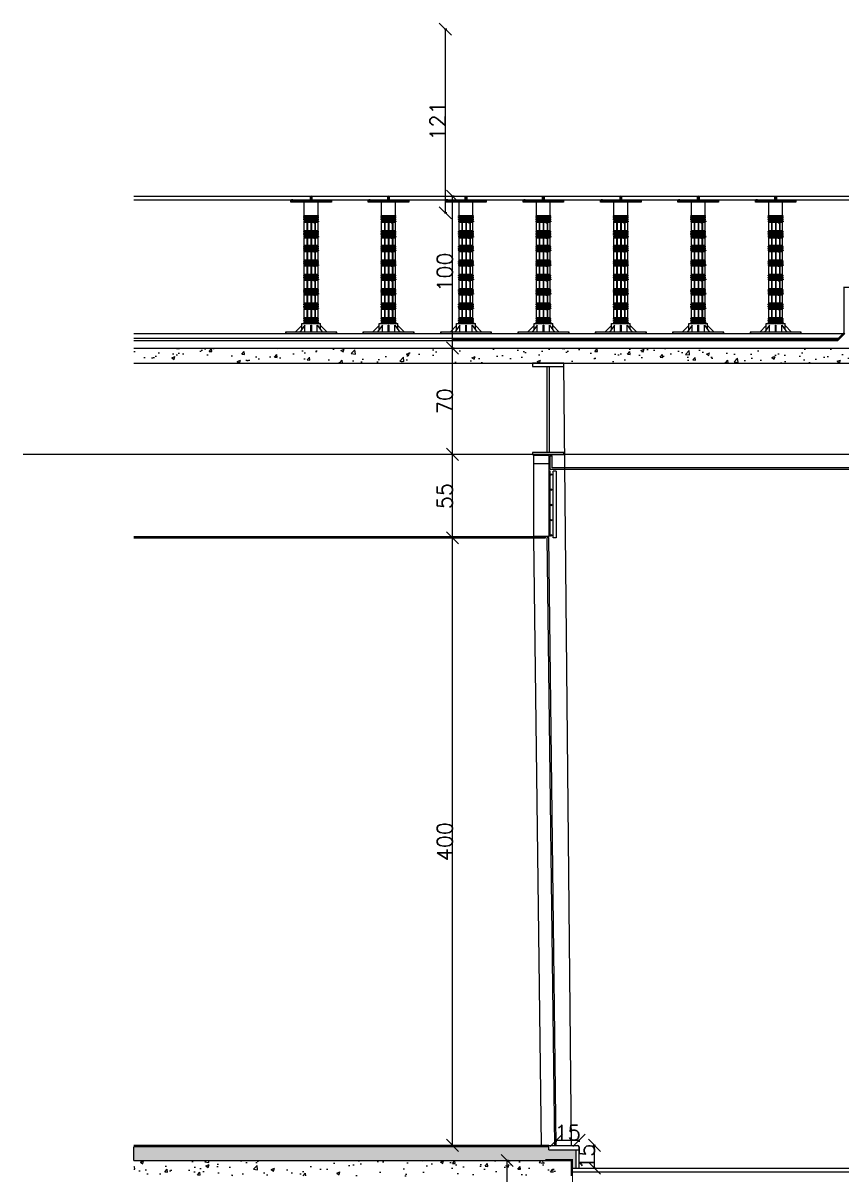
# Model space of a CAD drawing. Header units: inches. Extents: x 35.2 to 43.6, y 7.8 to 21.8.
# Drawn here: x 35.2 to 40.59, y 14.04 to 21.62 of the extents above; entities that cross this region are included whole.
import ezdxf

# ---------------------------------------------------------------- set-up
doc = ezdxf.new("R2010")
doc.units = ezdxf.units.IN
doc.header["$MEASUREMENT"] = 0
doc.linetypes.add('HIDDEN', pattern=[0.375, 0.25, -0.125])
doc.layers.get('0').update_dxf_attribs({"lineweight": 20})
doc.layers.get('Defpoints').update_dxf_attribs({"lineweight": 5})
for name, color, linetype, lineweight in [('Beam', 12, 'Continuous', 5), ('DIM', 5, 'Continuous', 5), ('Falce ceiling', 211, 'Continuous', 5), ('Finisdhing', 40, 'Continuous', 5), ('foolad', 10, 'Continuous', 5), ('Glass', 130, 'Continuous', 5), ('Hatch', 251, 'Continuous', 5), ('nama', 109, 'Continuous', 13), ('nazok', 41, 'Continuous', 5)]:
    doc.layers.add(name, color=color, linetype=linetype, lineweight=lineweight)
doc.styles.add('simplex.shx', font='simplex.shx')
doc.dimstyles.new('S100', dxfattribs={"dimtxt": 0.1, "dimasz": 0.08, "dimexe": 0.005, "dimexo": 0, "dimgap": 0.001, "dimtad": 1, "dimlfac": 100, "dimdsep": 46, "dimtxsty": 'simplex.shx', "dimblk": 'OBLIQUE', "dimcen": 0.009, "dimclrd": 256, "dimadec": 1, "dimazin": 0, "dimtfac": 1, "dimtofl": 0, "dimtmove": 1, "dimatfit": 3, "dimldrblk": 'OBLIQUE', "dimfxl": 0.01, "dimfxlon": 1, "dimtolj": 1, "dimtzin": 0, "dimlwd": -1, "dimarcsym": 0})

# ---------------------------------------------------------------- blocks, each defined once
blk = doc.blocks.new('_OBLIQUE')
at = {"color": 0, "linetype": 'ByBlock'}
blk.add_line((-0.5, -0.5), (0.5, 0.5), dxfattribs=at)
blk = doc.blocks.new('*D21')
at = {"layer": 'Defpoints', "color": 0, "transparency": 16777216}
for p in [(38.3853, 14.1312), (38.4018, 14.1312), (38.4018, 9.4812)]:
    blk.add_point(p, dxfattribs=at)
at = {"layer": 'DIM', "color": 0, "lineweight": -2, "transparency": 16777216}
for p, q in [((38.3953, 14.1312), (38.3803, 14.1312)), ((38.3953, 9.4812), (38.3803, 9.4812))]:
    blk.add_line(p, q, dxfattribs=at)
at = {"layer": 'DIM', "transparency": 16777216}
blk.add_line((38.3853, 9.4812), (38.3853, 14.1312), dxfattribs=at)
at = {"layer": 'DIM', "transparency": 16777216, "xscale": 0.08, "yscale": 0.08, "zscale": 0.08}
for p, rotation in [((38.3853, 14.1312), 90), ((38.3853, 9.4812), 270)]:
    blk.add_blockref('_OBLIQUE', p, dxfattribs=dict(at, rotation=rotation))
at = {"layer": 'DIM', "color": 0, "transparency": 16777216, "insert": (38.3343, 11.8062), "char_height": 0.1, "attachment_point": 5, "rotation": 90, "style": 'simplex.shx'}
blk.add_mtext('\\A1;465', dxfattribs=at)
blk = doc.blocks.new('*D23')
at = {"layer": 'Defpoints', "color": 0, "transparency": 16777216}
for p in [(38.8091, 14.2312), (38.9614, 14.2312), (38.8591, 14.0812)]:
    blk.add_point(p, dxfattribs=at)
at = {"layer": 'DIM', "color": 0, "lineweight": -2, "transparency": 16777216}
for p, q in [((38.9514, 14.2312), (38.9664, 14.2312)), ((38.9514, 14.0812), (38.9664, 14.0812))]:
    blk.add_line(p, q, dxfattribs=at)
at = {"layer": 'DIM', "transparency": 16777216}
blk.add_line((38.9614, 14.0812), (38.9614, 14.2312), dxfattribs=at)
at = {"layer": 'DIM', "transparency": 16777216, "xscale": 0.08, "yscale": 0.08, "zscale": 0.08}
for p, rotation in [((38.9614, 14.2312), 90), ((38.9614, 14.0812), 270)]:
    blk.add_blockref('_OBLIQUE', p, dxfattribs=dict(at, rotation=rotation))
at = {"layer": 'DIM', "color": 0, "transparency": 16777216, "insert": (38.9104, 14.1562), "char_height": 0.1, "attachment_point": 5, "rotation": 90, "style": 'simplex.shx'}
blk.add_mtext('\\A1;15', dxfattribs=at)
blk = doc.blocks.new('*D24')
at = {"layer": 'Defpoints', "color": 0, "transparency": 16777216}
for p in [(38.0256, 18.2312), (38.0256, 18.2312), (38.0256, 14.2312)]:
    blk.add_point(p, dxfattribs=at)
at = {"layer": 'DIM', "color": 0, "lineweight": -2, "transparency": 16777216}
for p, q in [((38.0256, 18.2312), (38.0206, 18.2312)), ((38.0256, 14.2312), (38.0206, 14.2312))]:
    blk.add_line(p, q, dxfattribs=at)
at = {"layer": 'DIM', "transparency": 16777216}
blk.add_line((38.0256, 14.2312), (38.0256, 18.2312), dxfattribs=at)
at = {"layer": 'DIM', "transparency": 16777216, "xscale": 0.08, "yscale": 0.08, "zscale": 0.08}
for p, rotation in [((38.0256, 18.2312), 90), ((38.0256, 14.2312), 270)]:
    blk.add_blockref('_OBLIQUE', p, dxfattribs=dict(at, rotation=rotation))
at = {"layer": 'DIM', "color": 0, "transparency": 16777216, "insert": (37.9746, 16.2312), "char_height": 0.1, "attachment_point": 5, "rotation": 90, "style": 'simplex.shx'}
blk.add_mtext('\\A1;400', dxfattribs=at)
blk = doc.blocks.new('*D25')
at = {"layer": 'Defpoints', "color": 0, "transparency": 16777216}
for p in [(38.0256, 18.7812), (38.0471, 18.7812), (38.0471, 18.2312)]:
    blk.add_point(p, dxfattribs=at)
at = {"layer": 'DIM', "color": 0, "lineweight": -2, "transparency": 16777216}
for p, q in [((38.0356, 18.7812), (38.0206, 18.7812)), ((38.0356, 18.2312), (38.0206, 18.2312))]:
    blk.add_line(p, q, dxfattribs=at)
at = {"layer": 'DIM', "transparency": 16777216}
blk.add_line((38.0256, 18.2312), (38.0256, 18.7812), dxfattribs=at)
at = {"layer": 'DIM', "transparency": 16777216, "xscale": 0.08, "yscale": 0.08, "zscale": 0.08}
for p, rotation in [((38.0256, 18.7812), 90), ((38.0256, 18.2312), 270)]:
    blk.add_blockref('_OBLIQUE', p, dxfattribs=dict(at, rotation=rotation))
at = {"layer": 'DIM', "color": 0, "transparency": 16777216, "insert": (37.9746, 18.5062), "char_height": 0.1, "attachment_point": 5, "rotation": 90, "style": 'simplex.shx'}
blk.add_mtext('\\A1;55', dxfattribs=at)
blk = doc.blocks.new('*D26')
at = {"layer": 'Defpoints', "color": 0, "transparency": 16777216}
for p in [(38.0256, 19.4812), (38.0471, 19.4812), (38.0471, 18.7812)]:
    blk.add_point(p, dxfattribs=at)
at = {"layer": 'DIM', "color": 0, "lineweight": -2, "transparency": 16777216}
for p, q in [((38.0356, 19.4812), (38.0206, 19.4812)), ((38.0356, 18.7812), (38.0206, 18.7812))]:
    blk.add_line(p, q, dxfattribs=at)
at = {"layer": 'DIM', "transparency": 16777216}
blk.add_line((38.0256, 18.7812), (38.0256, 19.4812), dxfattribs=at)
at = {"layer": 'DIM', "transparency": 16777216, "xscale": 0.08, "yscale": 0.08, "zscale": 0.08}
for p, rotation in [((38.0256, 19.4812), 90), ((38.0256, 18.7812), 270)]:
    blk.add_blockref('_OBLIQUE', p, dxfattribs=dict(at, rotation=rotation))
at = {"layer": 'DIM', "color": 0, "transparency": 16777216, "insert": (37.9746, 19.1312), "char_height": 0.1, "attachment_point": 5, "rotation": 90, "style": 'simplex.shx'}
blk.add_mtext('\\A1;70', dxfattribs=at)
blk = doc.blocks.new('*D27')
at = {"layer": 'Defpoints', "color": 0, "transparency": 16777216}
for p in [(38.0256, 20.4812), (38.0471, 20.4812), (38.0471, 19.4812)]:
    blk.add_point(p, dxfattribs=at)
at = {"layer": 'DIM', "color": 0, "lineweight": -2, "transparency": 16777216}
for p, q in [((38.0356, 20.4812), (38.0206, 20.4812)), ((38.0356, 19.4812), (38.0206, 19.4812))]:
    blk.add_line(p, q, dxfattribs=at)
at = {"layer": 'DIM', "transparency": 16777216}
blk.add_line((38.0256, 19.4812), (38.0256, 20.4812), dxfattribs=at)
at = {"layer": 'DIM', "transparency": 16777216, "xscale": 0.08, "yscale": 0.08, "zscale": 0.08}
for p, rotation in [((38.0256, 20.4812), 90), ((38.0256, 19.4812), 270)]:
    blk.add_blockref('_OBLIQUE', p, dxfattribs=dict(at, rotation=rotation))
at = {"layer": 'DIM', "color": 0, "transparency": 16777216, "insert": (37.9746, 19.9812), "char_height": 0.1, "attachment_point": 5, "rotation": 90, "style": 'simplex.shx'}
blk.add_mtext('\\A1;100', dxfattribs=at)
blk = doc.blocks.new('*D28')
at = {"layer": 'Defpoints', "color": 0, "transparency": 16777216}
for p in [(38.7091, 14.2638), (38.7091, 14.2312), (38.8591, 14.2312)]:
    blk.add_point(p, dxfattribs=at)
at = {"layer": 'DIM', "color": 0, "lineweight": -2, "transparency": 16777216}
for p, q in [((38.7091, 14.2538), (38.7091, 14.2688)), ((38.8591, 14.2538), (38.8591, 14.2688))]:
    blk.add_line(p, q, dxfattribs=at)
at = {"layer": 'DIM', "transparency": 16777216}
blk.add_line((38.8591, 14.2638), (38.7091, 14.2638), dxfattribs=at)
at = {"layer": 'DIM', "transparency": 16777216, "xscale": 0.08, "yscale": 0.08, "zscale": 0.08, "rotation": 180}
blk.add_blockref('_OBLIQUE', (38.7091, 14.2638), dxfattribs=at)
at = {"layer": 'DIM', "transparency": 16777216, "xscale": 0.08, "yscale": 0.08, "zscale": 0.08}
blk.add_blockref('_OBLIQUE', (38.8591, 14.2638), dxfattribs=at)
at = {"layer": 'DIM', "color": 0, "transparency": 16777216, "insert": (38.7841, 14.3148), "char_height": 0.1, "attachment_point": 5, "style": 'simplex.shx'}
blk.add_mtext('\\A1;15', dxfattribs=at)
blk = doc.blocks.new('*D33')
at = {"layer": 'Defpoints', "color": 0, "transparency": 16777216}
for p in [(40.7124, 21.5812), (37.9782, 20.3712), (40.7549, 20.3712)]:
    blk.add_point(p, dxfattribs=at)
at = {"layer": 'DIM', "color": 0, "lineweight": -2, "transparency": 16777216}
for p, q in [((37.9882, 21.5812), (37.9732, 21.5812)), ((37.9882, 20.3712), (37.9732, 20.3712))]:
    blk.add_line(p, q, dxfattribs=at)
at = {"layer": 'DIM', "transparency": 16777216}
blk.add_line((37.9782, 21.5812), (37.9782, 20.3712), dxfattribs=at)
at = {"layer": 'DIM', "transparency": 16777216, "xscale": 0.08, "yscale": 0.08, "zscale": 0.08}
for p, rotation in [((37.9782, 21.5812), 90), ((37.9782, 20.3712), 270)]:
    blk.add_blockref('_OBLIQUE', p, dxfattribs=dict(at, rotation=rotation))
at = {"layer": 'DIM', "color": 0, "transparency": 16777216, "insert": (37.9272, 20.9762), "char_height": 0.1, "attachment_point": 5, "rotation": 90, "style": 'simplex.shx'}
blk.add_mtext('\\A1;121', dxfattribs=at)
blk = doc.blocks.new('edestal')
at = {"layer": 'Hatch'}
for p, q in [((38.4297, 20.4812), (38.432, 20.4812)), ((38.3855, 20.354), (38.3855, 20.4414)), ((38.4211, 20.4562), (38.4211, 20.452)), ((38.4258, 20.4773), (38.4258, 20.4562)), ((38.4359, 20.4773), (38.4359, 20.4562)), ((38.4385, 20.4562), (38.4385, 20.452)), ((38.4762, 20.354), (38.4762, 20.4414)), ((38.3822, 20.3506), (38.3855, 20.354)), ((38.3822, 20.3478), (38.3822, 20.3506)), ((38.3822, 20.3506), (38.4796, 20.3506)), ((38.3874, 20.3478), (38.3822, 20.3478)), ((38.3822, 20.3406), (38.3855, 20.344)), ((38.3822, 20.3372), (38.3822, 20.3406)), ((38.4796, 20.3406), (38.3822, 20.3406)), ((38.3874, 20.3372), (38.3822, 20.3372)), ((38.3822, 20.3282), (38.3874, 20.3334)), ((38.3822, 20.3248), (38.3822, 20.3282)), ((38.4796, 20.3282), (38.3822, 20.3282)), ((38.3855, 20.354), (38.4762, 20.354)), ((38.4762, 20.344), (38.3855, 20.344)), ((38.3874, 20.344), (38.3874, 20.3478)), ((38.4744, 20.3478), (38.3874, 20.3478)), ((38.3874, 20.3334), (38.3874, 20.3372)), ((38.4744, 20.3372), (38.3874, 20.3372)), ((38.4744, 20.3334), (38.3874, 20.3334)), ((38.4744, 20.344), (38.4744, 20.3478)), ((38.4744, 20.3478), (38.4796, 20.3478)), ((38.4744, 20.3334), (38.4744, 20.3372)), ((38.4744, 20.3372), (38.4796, 20.3372)), ((38.4796, 20.3282), (38.4744, 20.3334)), ((38.4796, 20.3506), (38.4762, 20.354)), ((38.4796, 20.3406), (38.4762, 20.344)), ((38.4796, 20.3478), (38.4796, 20.3506)), ((38.4796, 20.3372), (38.4796, 20.3406)), ((38.4796, 20.3248), (38.4796, 20.3282)), ((38.3819, 20.3157), (38.3871, 20.3209)), ((38.3819, 20.3157), (38.3819, 20.3121)), ((38.4799, 20.3157), (38.3819, 20.3157)), ((38.3819, 20.3121), (38.3869, 20.3121)), ((38.3871, 20.3248), (38.3822, 20.3248)), ((38.3822, 20.2494), (38.3855, 20.2528)), ((38.3855, 20.2509), (38.3855, 20.309)), ((38.3855, 20.309), (38.4762, 20.309)), ((38.3855, 20.2546), (38.4034, 20.2546)), ((38.4744, 20.3121), (38.3869, 20.3121)), ((38.3869, 20.309), (38.3869, 20.3121)), ((38.3871, 20.3209), (38.3871, 20.3248)), ((38.4747, 20.3248), (38.3871, 20.3248)), ((38.4747, 20.3209), (38.3871, 20.3209)), ((38.403, 20.2546), (38.403, 20.2509)), ((38.4034, 20.309), (38.4034, 20.2543)), ((38.4063, 20.309), (38.4063, 20.2544)), ((38.4063, 20.2546), (38.4294, 20.2546)), ((38.4066, 20.2546), (38.4066, 20.2509)), ((38.4291, 20.2546), (38.4291, 20.2509)), ((38.4294, 20.309), (38.4294, 20.2544)), ((38.4324, 20.309), (38.4324, 20.2543)), ((38.4324, 20.2546), (38.4555, 20.2546)), ((38.4327, 20.2546), (38.4327, 20.2509)), ((38.4552, 20.2546), (38.4552, 20.2509)), ((38.4555, 20.309), (38.4555, 20.2544)), ((38.4584, 20.309), (38.4584, 20.2543)), ((38.4584, 20.2546), (38.4762, 20.2546)), ((38.4587, 20.2546), (38.4587, 20.2509)), ((38.4799, 20.3121), (38.4744, 20.3121)), ((38.4744, 20.309), (38.4744, 20.3121)), ((38.4747, 20.3209), (38.4747, 20.3248)), ((38.4747, 20.3248), (38.4796, 20.3248)), ((38.4799, 20.3157), (38.4747, 20.3209)), ((38.4762, 20.2509), (38.4762, 20.309)), ((38.4796, 20.2494), (38.4762, 20.2528)), ((38.4799, 20.3157), (38.4799, 20.3121)), ((38.3819, 20.2145), (38.3871, 20.2197)), ((38.3819, 20.2145), (38.3819, 20.2109)), ((38.4799, 20.2145), (38.3819, 20.2145)), ((38.3819, 20.2109), (38.3869, 20.2109)), ((38.3822, 20.2466), (38.3822, 20.2494)), ((38.3874, 20.2466), (38.3822, 20.2466)), ((38.3822, 20.2395), (38.3855, 20.2428)), ((38.3822, 20.236), (38.3822, 20.2395)), ((38.4796, 20.2395), (38.3822, 20.2395)), ((38.3874, 20.236), (38.3822, 20.236)), ((38.3822, 20.227), (38.3874, 20.2322)), ((38.3822, 20.2236), (38.3822, 20.227)), ((38.4796, 20.227), (38.3822, 20.227)), ((38.3871, 20.2236), (38.3822, 20.2236)), ((38.3855, 20.2509), (38.4762, 20.2509)), ((38.4762, 20.2428), (38.3855, 20.2428)), ((38.3855, 19.7744), (38.3855, 20.2079)), ((38.3855, 20.2079), (38.4762, 20.2079)), ((38.4744, 20.2109), (38.3869, 20.2109)), ((38.3869, 20.2079), (38.3869, 20.2109)), ((38.3871, 20.2197), (38.3871, 20.2236)), ((38.4747, 20.2236), (38.3871, 20.2236)), ((38.4747, 20.2197), (38.3871, 20.2197)), ((38.3874, 20.2428), (38.3874, 20.2466)), ((38.4744, 20.2466), (38.3874, 20.2466)), ((38.3874, 20.2322), (38.3874, 20.236)), ((38.4744, 20.236), (38.3874, 20.236)), ((38.4744, 20.2322), (38.3874, 20.2322)), ((38.4034, 20.2079), (38.4034, 19.7778)), ((38.4063, 20.2079), (38.4063, 19.7778)), ((38.4294, 20.2079), (38.4294, 19.7778)), ((38.4324, 20.2079), (38.4324, 19.7778)), ((38.4555, 20.2079), (38.4555, 19.7778)), ((38.4584, 20.2079), (38.4584, 19.7778)), ((38.4744, 20.2428), (38.4744, 20.2466)), ((38.4744, 20.2466), (38.4796, 20.2466)), ((38.4744, 20.2322), (38.4744, 20.236)), ((38.4744, 20.236), (38.4796, 20.236)), ((38.4796, 20.227), (38.4744, 20.2322)), ((38.4799, 20.2109), (38.4744, 20.2109)), ((38.4744, 20.2079), (38.4744, 20.2109)), ((38.4747, 20.2197), (38.4747, 20.2236)), ((38.4747, 20.2236), (38.4796, 20.2236)), ((38.4799, 20.2145), (38.4747, 20.2197)), ((38.4796, 20.2395), (38.4762, 20.2428)), ((38.4762, 19.7744), (38.4762, 20.2079)), ((38.4796, 20.2466), (38.4796, 20.2494)), ((38.4796, 20.236), (38.4796, 20.2395)), ((38.4796, 20.2236), (38.4796, 20.227)), ((38.4799, 20.2145), (38.4799, 20.2109)), ((38.3819, 20.1241), (38.3871, 20.1293)), ((38.3819, 20.1241), (38.3819, 20.1205)), ((38.4799, 20.1241), (38.3819, 20.1241)), ((38.3819, 20.1205), (38.3869, 20.1205)), ((38.3822, 20.1491), (38.3855, 20.1524)), ((38.3822, 20.1456), (38.3822, 20.1491)), ((38.4796, 20.1491), (38.3822, 20.1491)), ((38.3874, 20.1456), (38.3822, 20.1456)), ((38.3822, 20.1366), (38.3874, 20.1418)), ((38.3822, 20.1332), (38.3822, 20.1366)), ((38.4796, 20.1366), (38.3822, 20.1366)), ((38.3871, 20.1332), (38.3822, 20.1332)), ((38.3855, 20.158), (38.4034, 20.158)), ((38.3855, 20.1543), (38.4762, 20.1543)), ((38.4762, 20.1524), (38.3855, 20.1524)), ((38.3855, 20.1175), (38.4762, 20.1175)), ((38.4744, 20.1205), (38.3869, 20.1205)), ((38.3869, 20.1175), (38.3869, 20.1205)), ((38.3871, 20.1293), (38.3871, 20.1332)), ((38.4747, 20.1332), (38.3871, 20.1332)), ((38.4747, 20.1293), (38.3871, 20.1293)), ((38.3874, 20.1524), (38.3874, 20.1543)), ((38.3874, 20.1418), (38.3874, 20.1456)), ((38.4744, 20.1456), (38.3874, 20.1456)), ((38.4744, 20.1418), (38.3874, 20.1418)), ((38.403, 20.158), (38.403, 20.1543)), ((38.4063, 20.158), (38.4294, 20.158)), ((38.4066, 20.158), (38.4066, 20.1543)), ((38.4291, 20.158), (38.4291, 20.1543)), ((38.4324, 20.158), (38.4555, 20.158)), ((38.4327, 20.158), (38.4327, 20.1543)), ((38.4552, 20.158), (38.4552, 20.1543)), ((38.4584, 20.158), (38.4762, 20.158)), ((38.4587, 20.158), (38.4587, 20.1543)), ((38.4744, 20.1524), (38.4744, 20.1543)), ((38.4744, 20.1418), (38.4744, 20.1456)), ((38.4744, 20.1456), (38.4796, 20.1456)), ((38.4796, 20.1366), (38.4744, 20.1418)), ((38.4799, 20.1205), (38.4744, 20.1205)), ((38.4744, 20.1175), (38.4744, 20.1205)), ((38.4747, 20.1293), (38.4747, 20.1332)), ((38.4747, 20.1332), (38.4796, 20.1332)), ((38.4799, 20.1241), (38.4747, 20.1293)), ((38.4796, 20.1491), (38.4762, 20.1524)), ((38.4796, 20.1456), (38.4796, 20.1491)), ((38.4796, 20.1332), (38.4796, 20.1366)), ((38.4799, 20.1241), (38.4799, 20.1205)), ((38.3819, 20.0291), (38.3871, 20.0344)), ((38.3819, 20.0291), (38.3819, 20.0255)), ((38.4799, 20.0291), (38.3819, 20.0291)), ((38.3819, 20.0255), (38.3869, 20.0255)), ((38.3822, 20.0541), (38.3855, 20.0574)), ((38.3822, 20.0506), (38.3822, 20.0541)), ((38.4796, 20.0541), (38.3822, 20.0541)), ((38.3874, 20.0506), (38.3822, 20.0506)), ((38.3822, 20.0416), (38.3874, 20.0468)), ((38.3822, 20.0382), (38.3822, 20.0416)), ((38.4796, 20.0416), (38.3822, 20.0416)), ((38.3871, 20.0382), (38.3822, 20.0382)), ((38.3855, 20.063), (38.4034, 20.063)), ((38.3855, 20.0593), (38.4762, 20.0593)), ((38.4762, 20.0574), (38.3855, 20.0574)), ((38.4744, 20.0255), (38.3869, 20.0255)), ((38.3869, 20.0225), (38.3869, 20.0255)), ((38.3871, 20.0344), (38.3871, 20.0382)), ((38.4747, 20.0382), (38.3871, 20.0382)), ((38.4747, 20.0344), (38.3871, 20.0344)), ((38.3874, 20.0574), (38.3874, 20.0593)), ((38.3874, 20.0468), (38.3874, 20.0506)), ((38.4744, 20.0506), (38.3874, 20.0506)), ((38.4744, 20.0468), (38.3874, 20.0468)), ((38.403, 20.063), (38.403, 20.0593)), ((38.4063, 20.063), (38.4294, 20.063)), ((38.4066, 20.063), (38.4066, 20.0593)), ((38.4291, 20.063), (38.4291, 20.0593)), ((38.4324, 20.063), (38.4555, 20.063)), ((38.4327, 20.063), (38.4327, 20.0593)), ((38.4552, 20.063), (38.4552, 20.0593)), ((38.4584, 20.063), (38.4762, 20.063)), ((38.4587, 20.063), (38.4587, 20.0593)), ((38.4744, 20.0574), (38.4744, 20.0593)), ((38.4744, 20.0468), (38.4744, 20.0506)), ((38.4744, 20.0506), (38.4796, 20.0506)), ((38.4796, 20.0416), (38.4744, 20.0468)), ((38.4799, 20.0255), (38.4744, 20.0255)), ((38.4744, 20.0225), (38.4744, 20.0255)), ((38.4747, 20.0344), (38.4747, 20.0382)), ((38.4747, 20.0382), (38.4796, 20.0382)), ((38.4799, 20.0291), (38.4747, 20.0344)), ((38.4796, 20.0541), (38.4762, 20.0574)), ((38.4796, 20.0506), (38.4796, 20.0541)), ((38.4796, 20.0382), (38.4796, 20.0416)), ((38.4799, 20.0291), (38.4799, 20.0255)), ((38.3822, 19.9591), (38.3855, 19.9625)), ((38.3822, 19.9557), (38.3822, 19.9591)), ((38.4796, 19.9591), (38.3822, 19.9591)), ((38.3874, 19.9557), (38.3822, 19.9557)), ((38.3822, 19.9466), (38.3874, 19.9518)), ((38.3855, 20.0225), (38.4762, 20.0225)), ((38.3855, 19.968), (38.4034, 19.968)), ((38.3855, 19.9644), (38.4762, 19.9644)), ((38.4762, 19.9625), (38.3855, 19.9625)), ((38.3874, 19.9625), (38.3874, 19.9644)), ((38.3874, 19.9518), (38.3874, 19.9557)), ((38.4744, 19.9557), (38.3874, 19.9557)), ((38.4744, 19.9518), (38.3874, 19.9518)), ((38.403, 19.968), (38.403, 19.9644)), ((38.4063, 19.968), (38.4294, 19.968)), ((38.4066, 19.968), (38.4066, 19.9644)), ((38.4291, 19.968), (38.4291, 19.9644)), ((38.4324, 19.968), (38.4555, 19.968)), ((38.4327, 19.968), (38.4327, 19.9644)), ((38.4552, 19.968), (38.4552, 19.9644)), ((38.4584, 19.968), (38.4762, 19.968)), ((38.4587, 19.968), (38.4587, 19.9644)), ((38.4744, 19.9625), (38.4744, 19.9644)), ((38.4744, 19.9518), (38.4744, 19.9557)), ((38.4744, 19.9557), (38.4796, 19.9557)), ((38.4796, 19.9466), (38.4744, 19.9518)), ((38.4796, 19.9591), (38.4762, 19.9625)), ((38.4796, 19.9557), (38.4796, 19.9591)), ((38.3819, 19.9341), (38.3871, 19.9394)), ((38.3819, 19.9341), (38.3819, 19.9305)), ((38.4799, 19.9341), (38.3819, 19.9341)), ((38.3819, 19.9305), (38.3869, 19.9305)), ((38.3822, 19.9432), (38.3822, 19.9466)), ((38.4796, 19.9466), (38.3822, 19.9466)), ((38.3871, 19.9432), (38.3822, 19.9432)), ((38.3855, 19.9275), (38.4762, 19.9275)), ((38.3855, 19.873), (38.4034, 19.873)), ((38.4744, 19.9305), (38.3869, 19.9305)), ((38.3869, 19.9275), (38.3869, 19.9305)), ((38.3871, 19.9394), (38.3871, 19.9432)), ((38.4747, 19.9432), (38.3871, 19.9432)), ((38.4747, 19.9394), (38.3871, 19.9394)), ((38.403, 19.873), (38.403, 19.8694)), ((38.4063, 19.873), (38.4294, 19.873)), ((38.4066, 19.873), (38.4066, 19.8694)), ((38.4291, 19.873), (38.4291, 19.8694)), ((38.4324, 19.873), (38.4555, 19.873)), ((38.4327, 19.873), (38.4327, 19.8694)), ((38.4552, 19.873), (38.4552, 19.8694)), ((38.4584, 19.873), (38.4762, 19.873)), ((38.4587, 19.873), (38.4587, 19.8694)), ((38.4799, 19.9305), (38.4744, 19.9305)), ((38.4744, 19.9275), (38.4744, 19.9305)), ((38.4747, 19.9394), (38.4747, 19.9432)), ((38.4747, 19.9432), (38.4796, 19.9432)), ((38.4799, 19.9341), (38.4747, 19.9394)), ((38.4796, 19.9432), (38.4796, 19.9466)), ((38.4799, 19.9341), (38.4799, 19.9305)), ((38.3819, 19.8392), (38.3871, 19.8444)), ((38.3819, 19.8392), (38.3819, 19.8355)), ((38.4799, 19.8392), (38.3819, 19.8392)), ((38.3819, 19.8355), (38.3869, 19.8355)), ((38.3822, 19.8641), (38.3855, 19.8675)), ((38.3822, 19.8607), (38.3822, 19.8641)), ((38.4796, 19.8641), (38.3822, 19.8641)), ((38.3874, 19.8607), (38.3822, 19.8607)), ((38.3822, 19.8516), (38.3874, 19.8568)), ((38.3822, 19.8482), (38.3822, 19.8516)), ((38.4796, 19.8516), (38.3822, 19.8516)), ((38.3871, 19.8482), (38.3822, 19.8482)), ((38.3855, 19.8694), (38.4762, 19.8694)), ((38.4762, 19.8675), (38.3855, 19.8675)), ((38.3855, 19.8325), (38.4762, 19.8325)), ((38.4744, 19.8355), (38.3869, 19.8355)), ((38.3869, 19.8325), (38.3869, 19.8355)), ((38.3871, 19.8444), (38.3871, 19.8482)), ((38.4747, 19.8482), (38.3871, 19.8482)), ((38.4747, 19.8444), (38.3871, 19.8444)), ((38.3874, 19.8675), (38.3874, 19.8694)), ((38.3874, 19.8568), (38.3874, 19.8607)), ((38.4744, 19.8607), (38.3874, 19.8607)), ((38.4744, 19.8568), (38.3874, 19.8568)), ((38.4744, 19.8675), (38.4744, 19.8694)), ((38.4744, 19.8568), (38.4744, 19.8607)), ((38.4744, 19.8607), (38.4796, 19.8607)), ((38.4796, 19.8516), (38.4744, 19.8568)), ((38.4799, 19.8355), (38.4744, 19.8355)), ((38.4744, 19.8325), (38.4744, 19.8355)), ((38.4747, 19.8444), (38.4747, 19.8482)), ((38.4747, 19.8482), (38.4796, 19.8482)), ((38.4799, 19.8392), (38.4747, 19.8444)), ((38.4796, 19.8641), (38.4762, 19.8675)), ((38.4796, 19.8607), (38.4796, 19.8641)), ((38.4796, 19.8482), (38.4796, 19.8516)), ((38.4799, 19.8392), (38.4799, 19.8355)), ((38.3819, 19.7442), (38.3871, 19.7494)), ((38.3819, 19.7442), (38.3819, 19.7406)), ((38.4799, 19.7442), (38.3819, 19.7442)), ((38.3819, 19.7406), (38.3869, 19.7406)), ((38.3822, 19.7691), (38.3855, 19.7725)), ((38.3822, 19.7657), (38.3822, 19.7691)), ((38.4796, 19.7691), (38.3822, 19.7691)), ((38.3874, 19.7657), (38.3822, 19.7657)), ((38.3822, 19.7566), (38.3874, 19.7619)), ((38.3822, 19.7532), (38.3822, 19.7566)), ((38.4796, 19.7566), (38.3822, 19.7566)), ((38.3871, 19.7532), (38.3822, 19.7532)), ((38.3855, 19.778), (38.4034, 19.778)), ((38.3855, 19.7744), (38.4762, 19.7744)), ((38.4762, 19.7725), (38.3855, 19.7725)), ((38.3855, 19.6794), (38.3855, 19.7375)), ((38.3855, 19.7375), (38.4762, 19.7375)), ((38.4744, 19.7406), (38.3869, 19.7406)), ((38.3869, 19.7375), (38.3869, 19.7406)), ((38.3871, 19.7494), (38.3871, 19.7532)), ((38.4747, 19.7532), (38.3871, 19.7532)), ((38.4747, 19.7494), (38.3871, 19.7494)), ((38.3874, 19.7725), (38.3874, 19.7744)), ((38.3874, 19.7619), (38.3874, 19.7657)), ((38.4744, 19.7657), (38.3874, 19.7657)), ((38.4744, 19.7619), (38.3874, 19.7619)), ((38.403, 19.778), (38.403, 19.7744)), ((38.4034, 19.7375), (38.4034, 19.6828)), ((38.4063, 19.778), (38.4294, 19.778)), ((38.4063, 19.7375), (38.4063, 19.6828)), ((38.4066, 19.778), (38.4066, 19.7744)), ((38.4291, 19.778), (38.4291, 19.7744)), ((38.4294, 19.7375), (38.4294, 19.6828)), ((38.4324, 19.778), (38.4555, 19.778)), ((38.4324, 19.7375), (38.4324, 19.6828)), ((38.4327, 19.778), (38.4327, 19.7744)), ((38.4552, 19.778), (38.4552, 19.7744)), ((38.4555, 19.7375), (38.4555, 19.6828)), ((38.4584, 19.778), (38.4762, 19.778)), ((38.4584, 19.7375), (38.4584, 19.6828)), ((38.4587, 19.778), (38.4587, 19.7744)), ((38.4744, 19.7725), (38.4744, 19.7744)), ((38.4744, 19.7619), (38.4744, 19.7657)), ((38.4744, 19.7657), (38.4796, 19.7657)), ((38.4796, 19.7566), (38.4744, 19.7619)), ((38.4799, 19.7406), (38.4744, 19.7406)), ((38.4744, 19.7375), (38.4744, 19.7406)), ((38.4747, 19.7494), (38.4747, 19.7532)), ((38.4747, 19.7532), (38.4796, 19.7532)), ((38.4799, 19.7442), (38.4747, 19.7494)), ((38.4796, 19.7691), (38.4762, 19.7725)), ((38.4762, 19.6794), (38.4762, 19.7375)), ((38.4796, 19.7657), (38.4796, 19.7691)), ((38.4796, 19.7532), (38.4796, 19.7566)), ((38.4799, 19.7442), (38.4799, 19.7406)), ((38.3819, 19.6492), (38.3871, 19.6545)), ((38.3819, 19.6492), (38.3819, 19.6456)), ((38.4799, 19.6492), (38.3819, 19.6492)), ((38.3819, 19.6456), (38.3918, 19.6456)), ((38.3822, 19.6742), (38.3874, 19.6794)), ((38.3822, 19.6708), (38.3822, 19.6742)), ((38.4796, 19.6742), (38.3822, 19.6742)), ((38.3874, 19.6708), (38.3822, 19.6708)), ((38.3822, 19.6617), (38.3874, 19.6669)), ((38.3822, 19.6583), (38.3822, 19.6617)), ((38.4796, 19.6617), (38.3822, 19.6617)), ((38.3871, 19.6583), (38.3822, 19.6583)), ((38.3855, 19.683), (38.4034, 19.683)), ((38.3855, 19.6794), (38.4762, 19.6794)), ((38.3871, 19.6545), (38.3871, 19.6583)), ((38.4744, 19.6583), (38.3871, 19.6583)), ((38.4747, 19.6545), (38.3871, 19.6545)), ((38.3874, 19.6669), (38.3874, 19.6708)), ((38.4744, 19.6708), (38.3874, 19.6708)), ((38.4744, 19.6669), (38.3874, 19.6669)), ((38.3918, 19.6456), (38.3918, 19.6436)), ((38.47, 19.6456), (38.3918, 19.6456)), ((38.403, 19.683), (38.403, 19.6794)), ((38.4063, 19.683), (38.4294, 19.683)), ((38.4066, 19.683), (38.4066, 19.6794)), ((38.4291, 19.683), (38.4291, 19.6794)), ((38.4324, 19.683), (38.4555, 19.683)), ((38.4327, 19.683), (38.4327, 19.6794)), ((38.4552, 19.683), (38.4552, 19.6794)), ((38.4584, 19.683), (38.4762, 19.683)), ((38.4587, 19.683), (38.4587, 19.6794)), ((38.4799, 19.6456), (38.47, 19.6456)), ((38.47, 19.6456), (38.47, 19.6436)), ((38.4796, 19.6742), (38.4744, 19.6794)), ((38.4744, 19.6669), (38.4744, 19.6708)), ((38.4744, 19.6708), (38.4796, 19.6708)), ((38.4796, 19.6617), (38.4744, 19.6669)), ((38.4747, 19.6545), (38.4747, 19.6583)), ((38.4747, 19.6583), (38.4796, 19.6583)), ((38.4799, 19.6492), (38.4747, 19.6545)), ((38.4796, 19.6708), (38.4796, 19.6742)), ((38.4796, 19.6583), (38.4796, 19.6617)), ((38.4799, 19.6492), (38.4799, 19.6456)), ((38.2679, 19.5762), (38.5939, 19.5762)), ((38.3692, 19.6436), (38.4926, 19.6436)), ((38.4291, 19.5862), (38.4291, 19.6318)), ((38.4291, 19.6318), (38.4327, 19.6318)), ((38.4327, 19.6318), (38.4327, 19.5862))]:
    blk.add_line(p, q, dxfattribs=at)
for points in [[(38.3105, 20.4562), (38.3022, 20.4562, 0.117508), (38.3005, 20.4558, 0.225703), (38.2975, 20.452, -16.9734)], [(38.5513, 20.4562), (38.5595, 20.4562, -0.117508), (38.5613, 20.4558, -0.225703), (38.5642, 20.452, 16.9734)], [(38.4066, 20.2546, -0.330405), (38.403, 20.2546, -3.56312)], [(38.4291, 20.2546, 0.330405), (38.4327, 20.2546, 3.56312)], [(38.4552, 20.2546, 0.330405), (38.4587, 20.2546, 3.56312)], [(38.4066, 20.158, -0.330405), (38.403, 20.158, -3.56312)], [(38.4291, 20.158, 0.330405), (38.4327, 20.158, 3.56312)], [(38.4552, 20.158, 0.330405), (38.4587, 20.158, 3.56312)], [(38.4066, 20.063, -0.330405), (38.403, 20.063, -3.56312)], [(38.4291, 20.063, 0.330405), (38.4327, 20.063, 3.56312)], [(38.4552, 20.063, 0.330405), (38.4587, 20.063, 3.56312)], [(38.4066, 19.968, -0.330405), (38.403, 19.968, -3.56312)], [(38.4291, 19.968, 0.330405), (38.4327, 19.968, 3.56312)], [(38.4552, 19.968, 0.330405), (38.4587, 19.968, 3.56312)], [(38.4066, 19.873, -0.330405), (38.403, 19.873, -3.56312)], [(38.4291, 19.873, 0.330405), (38.4327, 19.873, 3.56312)], [(38.4552, 19.873, 0.330405), (38.4587, 19.873, 3.56312)], [(38.4066, 19.778, -0.330405), (38.403, 19.778, -3.56312)], [(38.4291, 19.778, 0.330405), (38.4327, 19.778, 3.56312)], [(38.4552, 19.778, 0.330405), (38.4587, 19.778, 3.56312)], [(38.4066, 19.683, -0.330405), (38.403, 19.683, -3.56312)], [(38.4291, 19.683, 0.330405), (38.4327, 19.683, 3.56312)], [(38.4552, 19.683, 0.330405), (38.4587, 19.683, 3.56312)]]:
    blk.add_lwpolyline(points, format="xyb", dxfattribs=at)
blk.add_lwpolyline([(38.2975, 20.452), (38.5642, 20.452), (38.5642, 20.4414), (38.2975, 20.4414)], close=True, dxfattribs=at)
for points in [[(38.3105, 20.452), (38.3105, 20.4562), (38.5513, 20.4562), (38.5513, 20.452)], [(38.4478, 20.309), (38.4478, 20.3063), (38.4518, 20.3063), (38.4518, 20.309)], [(38.4478, 20.2079), (38.4478, 20.2051), (38.4518, 20.2051), (38.4518, 20.2079)], [(38.4478, 20.1175), (38.4478, 20.1147), (38.4518, 20.1147), (38.4518, 20.1175)], [(38.4478, 20.0225), (38.4478, 20.0197), (38.4518, 20.0197), (38.4518, 20.0225)], [(38.4478, 19.9275), (38.4478, 19.9247), (38.4518, 19.9247), (38.4518, 19.9275)], [(38.4478, 19.8325), (38.4478, 19.8298), (38.4518, 19.8298), (38.4518, 19.8325)], [(38.4478, 19.7375), (38.4478, 19.7348), (38.4518, 19.7348), (38.4518, 19.7375)], [(38.5939, 19.5762), (38.5997, 19.5827), (38.5997, 19.5862), (38.2621, 19.5862), (38.2621, 19.5827), (38.2679, 19.5762)], [(38.3692, 19.6301), (38.3261, 19.5862)], [(38.3901, 19.5862), (38.3901, 19.6324), (38.3569, 19.5862)], [(38.3692, 19.6032), (38.3692, 19.6436)], [(38.4717, 19.5862), (38.4717, 19.6324), (38.5048, 19.5862)], [(38.4926, 19.6032), (38.4926, 19.6436)], [(38.4926, 19.6301), (38.5356, 19.5862)]]:
    blk.add_lwpolyline(points, dxfattribs=at)
for centre, start, end in [((38.4297, 20.4773), 90, 180), ((38.432, 20.4773), 0, 90)]:
    blk.add_arc(centre, 0.00392, start, end, dxfattribs=at)

msp = doc.modelspace()

# ---------------------------------------------------------------- hatches: boundary and pattern name
at = {"layer": 'Hatch'}
h = msp.add_hatch(dxfattribs=at)
h.set_pattern_fill('AR-CONC', color=256, scale=0.03)
h.set_pattern_definition([(50, (0, 0), (0.21517805, -0.01882564), [0.0225, -0.2475]), (355, (0, 0), (-0.0416254, 0.2256576), [0.018, -0.198]), (100.45144, (0.01793, -0.00157), (0.1735527, 0.206832), [0.0191221, -0.2103426]), (46.1842, (0, 0.06), (0.3201724, -0.0496558), [0.03375, -0.37125]), (96.6356, (0.02668, 0.05586), (0.2803986, 0.2922356), [0.028683, -0.3155141]), (351.1842, (0, 0.06), (0.2803986, 0.2922356), [0.027, -0.297]), (21, (0.03, 0.045), (0.1790721, -0.1207857), [0.0225, -0.2475]), (326, (0.03, 0.045), (0.0729946, 0.217545), [0.018, -0.198]), (71.45144, (0.04492, 0.03493), (0.2520667, 0.0967593), [0.0191221, -0.2103426]), (37.5, (0, 0), (0.00364796, 0.09986816), [0, -0.1956, 0, -0.201, 0, -0.19875]), (7.5, (0, 0), (0.07892086, 0.11832351), [0, -0.1146, 0, -0.1911, 0, -0.07575]), (327.5, (-0.0669, 0), (0.16014673, -0.00676646), [0, -0.075, 0, -0.234, 0, -0.3105]), (317.5, (-0.0969, 0), (0.17495585, 0.0300315), [0, -0.0975, 0, -0.1554, 0, -0.2205])])
h.paths.add_polyline_path([(40.80909, 19.48118), (35.92669, 19.48118), (35.92669, 19.38118), (40.80909, 19.38118)])
h = msp.add_hatch(dxfattribs=at)
h.set_pattern_fill('AR-SAND', color=256, scale=0.008)
h.set_pattern_definition([(37.5, (0, 0), (-0.000503947, 0.01541459), [0, -0.01216, 0, -0.0136, 0, -0.013]), (7.5, (0, 0), (0.014158214, 0.022577169), [0, -0.00656, 0, -0.01096, 0, -0.0042]), (327.5, (-0.00984, 0), (0.024913135, 4.52724e-05), [0, -0.004, 0, -0.0144, 0, -0.0188]), (317.5, (-0.00984, 0), (0.024049013, 0.007021405), [0, -0.002, 0, -0.00944, 0, -0.0108])])
h.paths.add_polyline_path([(38.83909, 14.20118), (38.65909, 14.20118), (38.65909, 14.22118), (35.92669, 14.22118), (35.92669, 14.13118), (38.80909, 14.13118), (38.80909, 14.08118), (38.83909, 14.08118)])
h = msp.add_hatch(dxfattribs=at)
h.set_pattern_fill('AR-CONC', color=256, scale=0.03)
h.set_pattern_definition([(50, (0, -0.1), (0.21517805, -0.01882564), [0.0225, -0.2475]), (355, (0, -0.1), (-0.0416254, 0.2256576), [0.018, -0.198]), (100.45144, (0.01793, -0.10157), (0.1735527, 0.206832), [0.0191221, -0.2103426]), (46.1842, (0, -0.04), (0.3201724, -0.0496558), [0.03375, -0.37125]), (96.6356, (0.02668, -0.04414), (0.2803986, 0.2922356), [0.028683, -0.315514]), (351.1842, (0, -0.04), (0.2803986, 0.2922356), [0.027, -0.297]), (21, (0.03, -0.055), (0.1790721, -0.1207857), [0.0225, -0.2475]), (326, (0.03, -0.055), (0.0729946, 0.217545), [0.018, -0.198]), (71.45144, (0.04492, -0.06507), (0.2520667, 0.0967593), [0.019122, -0.2103426]), (37.5, (0, -0.1), (0.00364796, 0.09986816), [0, -0.1956, 0, -0.201, 0, -0.19875]), (7.5, (0, -0.1), (0.07892086, 0.1183235), [0, -0.1146, 0, -0.1911, 0, -0.07575]), (327.5, (-0.0669, -0.1), (0.16014673, -0.00676646), [0, -0.075, 0, -0.234, 0, -0.3105]), (317.5, (-0.0969, -0.1), (0.17495585, 0.0300315), [0, -0.0975, 0, -0.1554, 0, -0.2205])])
h.paths.add_polyline_path([(38.75909, 14.13118), (35.92669, 14.13118), (35.92669, 14.03118), (38.75909, 14.03118)])

# ---------------------------------------------------------------- linework, layer by layer
for p, q in [((35.92669, 19.48118), (40.80909, 19.48118)), ((35.92669, 19.38118), (40.80909, 19.38118)), ((35.92669, 14.13118), (35.92669, 14.22118)), ((35.92669, 14.13118), (38.80909, 14.13118)), ((38.80909, 14.03118), (38.80909, 14.13118))]:
    msp.add_line(p, q)
at = {"layer": 'Beam'}
msp.add_line((40.80909, 18.78118), (35.19634, 18.78118), dxfattribs=at)
for points in [[(38.55291, 19.36056), (38.75909, 19.36056), (38.75909, 19.38118), (38.55291, 19.38118)], [(38.66219, 18.79355), (38.64982, 18.79355), (38.64982, 19.36056), (38.66219, 19.36056)], [(38.55291, 18.78118), (38.75909, 18.78118), (38.75909, 18.79355), (38.55291, 18.79355)]]:
    msp.add_lwpolyline(points, close=True, dxfattribs=at)
at = {"layer": 'Falce ceiling'}
for p, q in [((38.66909, 18.77118), (38.68109, 18.77118)), ((38.66924, 18.68118), (38.66924, 18.77118)), ((38.68124, 18.69318), (38.68124, 18.77118)), ((40.83928, 18.68118), (38.66924, 18.68118)), ((40.83911, 18.69318), (38.68124, 18.69318)), ((35.92669, 18.24118), (38.63909, 18.24118)), ((35.92669, 18.23118), (38.63909, 18.23118)), ((38.63909, 18.23118), (38.63909, 18.24118))]:
    msp.add_line(p, q, dxfattribs=at)
at = {"layer": 'Finisdhing'}
for p, q in [((35.92669, 20.48118), (40.70926, 20.48118)), ((37.08926, 20.45618), (37.08926, 20.48118)), ((37.09926, 20.45618), (37.09926, 20.48118)), ((37.59926, 20.45618), (37.59926, 20.48118)), ((37.60926, 20.45618), (37.60926, 20.48118)), ((38.10926, 20.45618), (38.10926, 20.48118)), ((38.11926, 20.45618), (38.11926, 20.48118)), ((38.61926, 20.45618), (38.61926, 20.48118)), ((38.62926, 20.45618), (38.62926, 20.48118)), ((39.12926, 20.45618), (39.12926, 20.48118)), ((39.13926, 20.45618), (39.13926, 20.48118)), ((39.63926, 20.45618), (39.63926, 20.48118)), ((39.64926, 20.45618), (39.64926, 20.48118)), ((40.14926, 20.45618), (40.14926, 20.48118)), ((40.15926, 20.45618), (40.15926, 20.48118)), ((35.92669, 20.45618), (40.65926, 20.45618)), ((38.70909, 18.67118), (38.68926, 18.67118)), ((38.65909, 14.23118), (35.92669, 14.23118)), ((38.65909, 14.22118), (35.92669, 14.22118)), ((38.65909, 14.23118), (38.84909, 14.23118)), ((38.65909, 14.20118), (38.65909, 14.23118)), ((38.65909, 14.20118), (38.85909, 14.20118)), ((38.83909, 14.08118), (38.83909, 14.20118)), ((38.85909, 14.08118), (38.85909, 14.22118)), ((38.80909, 14.08118), (43.55831, 14.08118)), ((38.80909, 14.05618), (43.55831, 14.05618))]:
    msp.add_line(p, q, dxfattribs=at)
msp.add_lwpolyline([(38.70909, 18.67118), (38.70909, 18.23118), (38.68926, 18.23118), (38.68926, 18.67118)], dxfattribs=at)
msp.add_arc((38.84909, 14.22118), 0.01, 0, 90, dxfattribs=at)
at = {"layer": 'foolad'}
for p, q in [((38.55924, 18.78118), (38.65924, 18.78118)), ((38.55924, 18.77518), (38.65924, 18.77518)), ((38.55924, 18.72118), (38.65924, 18.72118)), ((38.66924, 18.67118), (38.65924, 18.67118)), ((38.66924, 18.24318), (38.65924, 18.24318))]:
    msp.add_line(p, q, dxfattribs=at)
for points in [[(38.55924, 18.78118), (38.55924, 18.24318), (38.65924, 18.24318)], [(38.65924, 18.78118), (38.65924, 18.24318)], [(38.66924, 18.24318), (38.66924, 18.67118)]]:
    msp.add_lwpolyline(points, dxfattribs=at)
for centre in [(38.67424, 18.64806), (38.67424, 18.54806), (38.67424, 18.44806), (38.67424, 18.34806), (38.67424, 18.24806)]:
    msp.add_circle(centre, 0.005, dxfattribs=at)
at = {"layer": 'Glass'}
for p, q in [((38.69909, 14.23118), (38.64924, 18.23318)), ((38.65924, 18.23318), (38.64924, 18.23318)), ((38.70909, 14.23118), (38.65924, 18.23318))]:
    msp.add_line(p, q, dxfattribs=at)
at = {"layer": 'nama'}
for p, q in [((38.80909, 14.23118), (38.75909, 19.38118)), ((38.55909, 18.23118), (38.60909, 14.23118))]:
    msp.add_line(p, q, dxfattribs=at)
at = {"layer": 'nazok'}
for p, q in [((35.92669, 19.57618), (40.6091, 19.57618)), ((40.6091, 19.57618), (40.5641, 19.53118)), ((35.92669, 19.54618), (40.5791, 19.54618)), ((35.92669, 19.53118), (40.5641, 19.53118))]:
    msp.add_line(p, q, dxfattribs=at)
at = {"layer": 'nazok', "linetype": 'HIDDEN', "ltscale": 0.1, "const_width": 0.008}
for points in [[(40.7538, 19.88148), (40.6038, 19.88148), (40.6038, 19.58148), (40.561, 19.53868), (38.02565, 19.53868)], [(38.93409, 13.62618), (38.93409, 13.93449), (38.86449, 13.93449), (38.816, 13.95608), (38.816, 14.04425), (38.81544, 14.04425), (38.81544, 14.13804), (38.63759, 14.13804)]]:
    msp.add_lwpolyline(points, dxfattribs=at)

# ---------------------------------------------------------------- block references
for p in [(-1.33669, 0), (-0.82669, 0), (-0.31669, 0), (0.19331, 0), (0.70331, 0), (1.21331, 0), (1.72331, 0)]:
    msp.add_blockref('edestal', p)

# ---------------------------------------------------------------- dimensions: what is measured, and where the dimension line sits
at = {"layer": 'DIM'}
for base, p1, p2, picture, middle in [((37.97817, 20.37118), (40.71243, 21.58116), (40.75491, 20.37118), '*D33', (37.92717, 20.97617)), ((38.02565, 20.48118), (38.04709, 19.48118), (38.04709, 20.48118), '*D27', (37.97465, 19.98118)), ((38.02565, 19.48118), (38.04709, 18.78118), (38.04709, 19.48118), '*D26', (37.97465, 19.13118)), ((38.02565, 18.78118), (38.04709, 18.23118), (38.04709, 18.78118), '*D25', (37.97465, 18.50618)), ((38.02565, 18.23118), (38.02565, 14.23118), (38.02565, 18.23118), '*D24', (37.97465, 16.23118)), ((38.96136, 14.23118), (38.85909, 14.08118), (38.80909, 14.23118), '*D23', (38.91036, 14.15618)), ((38.38526, 14.13118), (38.40177, 9.48118), (38.40177, 14.13118), '*D21', (38.33426, 11.80618))]:
    dim = msp.add_linear_dim(base=base, p1=p1, p2=p2, angle=90, dimstyle='S100', dxfattribs=at)
    dim.commit()
    dim.dimension.update_dxf_attribs({"geometry": picture, "text_midpoint": middle})
dim = msp.add_linear_dim(base=(38.70909, 14.26377), p1=(38.85909, 14.23118), p2=(38.70909, 14.23118), dimstyle='S100', dxfattribs=at)
dim.commit()
dim.dimension.update_dxf_attribs({"geometry": '*D28', "text_midpoint": (38.78409, 14.31477)})

doc.saveas('drawing.dxf')
